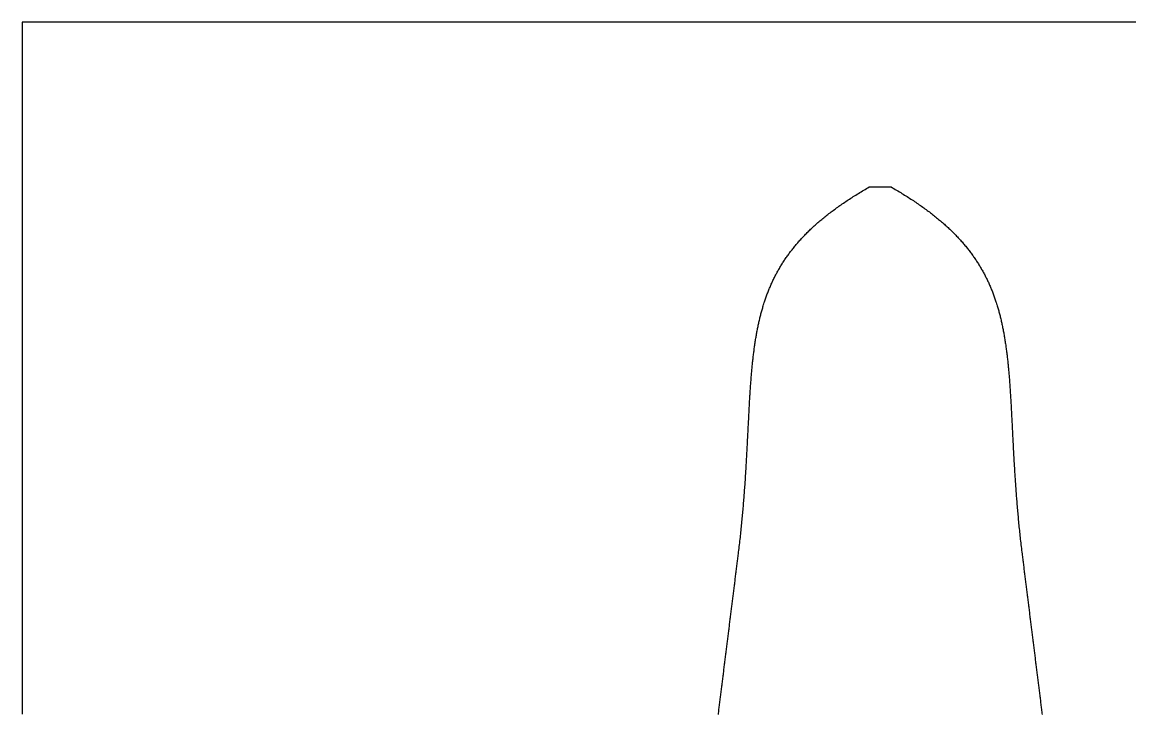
# Model space of a CAD drawing. Header units: metres. Extents: x -33 to 33, y -106 to 106.
# Drawn here: x -32.98 to 9.82, y 79.75 to 106.34 of the extents above; entities that cross this region are included whole.
import ezdxf

# ---------------------------------------------------------------- set-up
doc = ezdxf.new("R2010")
doc.units = ezdxf.units.M

msp = doc.modelspace()

# ---------------------------------------------------------------- linework, layer by layer
for points in [[(9.826, 106.339), (9.776, 106.339), (9.726, 106.339), (9.676, 106.339), (9.626, 106.339), (9.576, 106.339), (9.526, 106.339), (9.476, 106.339), (9.426, 106.339), (9.376, 106.339), (9.326, 106.339), (9.276, 106.339), (9.226, 106.339), (9.176, 106.339), (9.126, 106.339), (9.076, 106.339), (9.026, 106.339), (8.976, 106.339), (8.926, 106.339), (8.876, 106.339), (8.826, 106.339), (8.776, 106.339), (8.726, 106.339), (8.676, 106.339), (8.626, 106.339), (8.576, 106.339), (8.526, 106.339), (8.476, 106.339), (8.426, 106.339), (8.376, 106.339), (8.326, 106.339), (8.276, 106.339), (8.226, 106.339), (8.176, 106.339), (8.126, 106.339), (8.076, 106.339), (8.026, 106.339), (7.976, 106.339), (7.926, 106.339), (7.876, 106.339), (7.826, 106.339), (7.776, 106.339), (7.726, 106.339), (7.676, 106.339), (7.626, 106.339), (7.576, 106.339), (7.526, 106.339), (7.476, 106.339), (7.426, 106.339), (7.376, 106.339), (7.326, 106.339), (7.276, 106.339), (7.226, 106.339), (7.176, 106.339), (7.126, 106.339), (7.076, 106.339), (7.026, 106.339), (6.976, 106.339), (6.926, 106.339), (6.876, 106.339), (6.826, 106.339), (6.776, 106.339), (6.726, 106.339), (6.676, 106.339), (6.626, 106.339), (6.576, 106.339), (6.526, 106.339), (6.476, 106.339), (6.426, 106.339), (6.376, 106.339), (6.326, 106.339), (6.276, 106.339), (6.226, 106.339), (6.176, 106.339), (6.126, 106.339), (6.076, 106.339), (6.026, 106.339), (5.976, 106.339), (5.926, 106.339), (5.876, 106.339), (5.826, 106.339), (5.776, 106.339), (5.726, 106.339), (5.676, 106.339), (5.626, 106.339), (5.576, 106.339), (5.526, 106.339), (5.476, 106.339), (5.426, 106.339), (5.376, 106.339), (5.326, 106.339), (5.276, 106.339), (5.226, 106.339), (5.176, 106.339), (5.126, 106.339), (5.076, 106.339), (5.026, 106.339), (4.976, 106.339), (4.926, 106.339), (4.876, 106.339), (4.826, 106.339), (4.776, 106.339), (4.726, 106.339), (4.676, 106.339), (4.626, 106.339), (4.576, 106.339), (4.526, 106.339), (4.476, 106.339), (4.426, 106.339), (4.376, 106.339), (4.326, 106.339), (4.276, 106.339), (4.226, 106.339), (4.176, 106.339), (4.126, 106.339), (4.076, 106.339), (4.026, 106.339), (3.976, 106.339), (3.926, 106.339), (3.876, 106.339), (3.826, 106.339), (3.776, 106.339), (3.726, 106.339), (3.676, 106.339), (3.626, 106.339), (3.575, 106.339), (3.525, 106.339), (3.475, 106.339), (3.425, 106.339), (3.375, 106.339), (3.325, 106.339), (3.275, 106.339), (3.225, 106.339), (3.175, 106.339), (3.125, 106.339), (3.075, 106.339), (3.025, 106.339), (2.975, 106.339), (2.925, 106.339), (2.875, 106.339), (2.825, 106.339), (2.775, 106.339), (2.725, 106.339), (2.675, 106.339), (2.625, 106.339), (2.575, 106.339), (2.525, 106.339), (2.475, 106.339), (2.425, 106.339), (2.375, 106.339), (2.325, 106.339), (2.275, 106.339), (2.225, 106.339), (2.175, 106.339), (2.125, 106.339), (2.075, 106.339), (2.025, 106.339), (1.975, 106.339), (1.925, 106.339), (1.875, 106.339), (1.825, 106.339), (1.775, 106.339), (1.725, 106.339), (1.675, 106.339), (1.625, 106.339), (1.575, 106.339), (1.525, 106.339), (1.475, 106.339), (1.425, 106.339), (1.375, 106.339), (1.325, 106.339), (1.275, 106.339), (1.225, 106.339), (1.175, 106.339), (1.125, 106.339), (1.075, 106.339), (1.025, 106.339), (0.975, 106.339), (0.925, 106.339), (0.875, 106.339), (0.825, 106.339), (0.775, 106.339), (0.725, 106.339), (0.675, 106.339), (0.625, 106.339), (0.575, 106.339), (0.525, 106.339), (0.475, 106.339), (0.425, 106.339), (0.375, 106.339), (0.325, 106.339), (0.275, 106.339), (0.225, 106.339), (0.175, 106.339), (0.125, 106.339), (0.075, 106.339), (0.025, 106.339), (-0.025, 106.339), (-0.075, 106.339), (-0.125, 106.339), (-0.175, 106.339), (-0.225, 106.339), (-0.275, 106.339), (-0.325, 106.339), (-0.375, 106.339), (-0.425, 106.339), (-0.475, 106.339), (-0.525, 106.339), (-0.575, 106.339), (-0.625, 106.339), (-0.675, 106.339), (-0.725, 106.339), (-0.775, 106.339), (-0.825, 106.339), (-0.875, 106.339), (-0.925, 106.339), (-0.975, 106.339), (-1.025, 106.339), (-1.075, 106.339), (-1.125, 106.339), (-1.175, 106.339), (-1.225, 106.339), (-1.275, 106.339), (-1.325, 106.339), (-1.375, 106.339), (-1.425, 106.339), (-1.475, 106.339), (-1.525, 106.339), (-1.575, 106.339), (-1.625, 106.339), (-1.675, 106.339), (-1.725, 106.339), (-1.775, 106.339), (-1.825, 106.339), (-1.875, 106.339), (-1.925, 106.339), (-1.975, 106.339), (-2.025, 106.339), (-2.075, 106.339), (-2.125, 106.339), (-2.175, 106.339), (-2.225, 106.339), (-2.275, 106.339), (-2.325, 106.339), (-2.375, 106.339), (-2.425, 106.339), (-2.475, 106.339), (-2.525, 106.339), (-2.575, 106.339), (-2.625, 106.339), (-2.675, 106.339), (-2.725, 106.339), (-2.775, 106.339), (-2.825, 106.339), (-2.875, 106.339), (-2.925, 106.339), (-2.975, 106.339), (-3.025, 106.339), (-3.075, 106.339), (-3.125, 106.339), (-3.175, 106.339), (-3.225, 106.339), (-3.275, 106.339), (-3.325, 106.339), (-3.375, 106.339), (-3.425, 106.339), (-3.475, 106.339), (-3.525, 106.339), (-3.575, 106.339), (-3.626, 106.339), (-3.676, 106.339), (-3.726, 106.339), (-3.776, 106.339), (-3.826, 106.339), (-3.876, 106.339), (-3.926, 106.339), (-3.976, 106.339), (-4.026, 106.339), (-4.076, 106.339), (-4.126, 106.339), (-4.176, 106.339), (-4.226, 106.339), (-4.276, 106.339), (-4.326, 106.339), (-4.376, 106.339), (-4.426, 106.339), (-4.476, 106.339), (-4.526, 106.339), (-4.576, 106.339), (-4.626, 106.339), (-4.676, 106.339), (-4.726, 106.339), (-4.776, 106.339), (-4.826, 106.339), (-4.876, 106.339), (-4.926, 106.339), (-4.976, 106.339), (-5.026, 106.339), (-5.076, 106.339), (-5.126, 106.339), (-5.176, 106.339), (-5.226, 106.339), (-5.276, 106.339), (-5.326, 106.339), (-5.376, 106.339), (-5.426, 106.339), (-5.476, 106.339), (-5.526, 106.339), (-5.576, 106.339), (-5.626, 106.339), (-5.676, 106.339), (-5.726, 106.339), (-5.776, 106.339), (-5.826, 106.339), (-5.876, 106.339), (-5.926, 106.339), (-5.976, 106.339), (-6.026, 106.339), (-6.076, 106.339), (-6.126, 106.339), (-6.176, 106.339), (-6.226, 106.339), (-6.276, 106.339), (-6.326, 106.339), (-6.376, 106.339), (-6.426, 106.339), (-6.476, 106.339), (-6.526, 106.339), (-6.576, 106.339), (-6.626, 106.339), (-6.676, 106.339), (-6.726, 106.339), (-6.776, 106.339), (-6.826, 106.339), (-6.876, 106.339), (-6.926, 106.339), (-6.976, 106.339), (-7.026, 106.339), (-7.076, 106.339), (-7.126, 106.339), (-7.176, 106.339), (-7.226, 106.339), (-7.276, 106.339), (-7.326, 106.339), (-7.376, 106.339), (-7.426, 106.339), (-7.476, 106.339), (-7.526, 106.339), (-7.576, 106.339), (-7.626, 106.339), (-7.676, 106.339), (-7.726, 106.339), (-7.776, 106.339), (-7.826, 106.339), (-7.876, 106.339), (-7.926, 106.339), (-7.976, 106.339), (-8.026, 106.339), (-8.076, 106.339), (-8.126, 106.339), (-8.176, 106.339), (-8.226, 106.339), (-8.276, 106.339), (-8.326, 106.339), (-8.376, 106.339), (-8.426, 106.339), (-8.476, 106.339), (-8.526, 106.339), (-8.576, 106.339), (-8.626, 106.339), (-8.676, 106.339), (-8.726, 106.339), (-8.776, 106.339), (-8.826, 106.339), (-8.876, 106.339), (-8.926, 106.339), (-8.976, 106.339), (-9.026, 106.339), (-9.076, 106.339), (-9.126, 106.339), (-9.176, 106.339), (-9.226, 106.339), (-9.276, 106.339), (-9.326, 106.339), (-9.376, 106.339), (-9.426, 106.339), (-9.476, 106.339), (-9.526, 106.339), (-9.576, 106.339), (-9.626, 106.339), (-9.676, 106.339), (-9.726, 106.339), (-9.776, 106.339), (-9.826, 106.339), (-9.876, 106.339), (-9.926, 106.339), (-9.976, 106.339), (-10.026, 106.339), (-10.076, 106.339), (-10.126, 106.339), (-10.176, 106.339), (-10.226, 106.339), (-10.276, 106.339), (-10.326, 106.339), (-10.376, 106.339), (-10.426, 106.339), (-10.476, 106.339), (-10.526, 106.339), (-10.576, 106.339), (-10.626, 106.339), (-10.676, 106.339), (-10.726, 106.339), (-10.777, 106.339), (-10.827, 106.339), (-10.877, 106.339), (-10.927, 106.339), (-10.977, 106.339), (-11.027, 106.339), (-11.077, 106.339), (-11.127, 106.339), (-11.177, 106.339), (-11.227, 106.339), (-11.277, 106.339), (-11.327, 106.339), (-11.377, 106.339), (-11.427, 106.339), (-11.477, 106.339), (-11.527, 106.339), (-11.577, 106.339), (-11.627, 106.339), (-11.677, 106.339), (-11.727, 106.339), (-11.777, 106.339), (-11.827, 106.339), (-11.877, 106.339), (-11.927, 106.339), (-11.977, 106.339), (-12.027, 106.339), (-12.077, 106.339), (-12.127, 106.339), (-12.177, 106.339), (-12.227, 106.339), (-12.277, 106.339), (-12.327, 106.339), (-12.377, 106.339), (-12.427, 106.339), (-12.477, 106.339), (-12.527, 106.339), (-12.577, 106.339), (-12.627, 106.339), (-12.677, 106.339), (-12.727, 106.339), (-12.777, 106.339), (-12.827, 106.339), (-12.877, 106.339), (-12.927, 106.339), (-12.977, 106.339), (-13.027, 106.339), (-13.077, 106.339), (-13.127, 106.339), (-13.177, 106.339), (-13.227, 106.339), (-13.277, 106.339), (-13.327, 106.339), (-13.377, 106.339), (-13.427, 106.339), (-13.477, 106.339), (-13.527, 106.339), (-13.577, 106.339), (-13.627, 106.339), (-13.677, 106.339), (-13.727, 106.339), (-13.777, 106.339), (-13.827, 106.339), (-13.877, 106.339), (-13.927, 106.339), (-13.977, 106.339), (-14.027, 106.339), (-14.077, 106.339), (-14.127, 106.339), (-14.177, 106.339), (-14.227, 106.339), (-14.277, 106.339), (-14.327, 106.339), (-14.377, 106.339), (-14.427, 106.339), (-14.477, 106.339), (-14.527, 106.339), (-14.577, 106.339), (-14.627, 106.339), (-14.677, 106.339), (-14.727, 106.339), (-14.777, 106.339), (-14.827, 106.339), (-14.877, 106.339), (-14.927, 106.339), (-14.977, 106.339), (-15.027, 106.339), (-15.077, 106.339), (-15.127, 106.339), (-15.177, 106.339), (-15.227, 106.339), (-15.277, 106.339), (-15.327, 106.339), (-15.377, 106.339), (-15.427, 106.339), (-15.477, 106.339), (-15.527, 106.339), (-15.577, 106.339), (-15.627, 106.339), (-15.677, 106.339), (-15.727, 106.339), (-15.777, 106.339), (-15.827, 106.339), (-15.877, 106.339), (-15.927, 106.339), (-15.977, 106.339), (-16.027, 106.339), (-16.077, 106.339), (-16.127, 106.339), (-16.177, 106.339), (-16.227, 106.339), (-16.277, 106.339), (-16.327, 106.339), (-16.377, 106.339), (-16.427, 106.339), (-16.477, 106.339), (-16.527, 106.339), (-16.577, 106.339), (-16.627, 106.339), (-16.677, 106.339), (-16.727, 106.339), (-16.777, 106.339), (-16.827, 106.339), (-16.877, 106.339), (-16.927, 106.339), (-16.977, 106.339), (-17.027, 106.339), (-17.077, 106.339), (-17.127, 106.339), (-17.177, 106.339), (-17.227, 106.339), (-17.277, 106.339), (-17.327, 106.339), (-17.377, 106.339), (-17.427, 106.339), (-17.477, 106.339), (-17.527, 106.339), (-17.577, 106.339), (-17.627, 106.339), (-17.677, 106.339), (-17.727, 106.339), (-17.777, 106.339), (-17.827, 106.339), (-17.877, 106.339), (-17.927, 106.339), (-17.978, 106.339), (-18.028, 106.339), (-18.078, 106.339), (-18.128, 106.339), (-18.178, 106.339), (-18.228, 106.339), (-18.278, 106.339), (-18.328, 106.339), (-18.378, 106.339), (-18.428, 106.339), (-18.478, 106.339), (-18.528, 106.339), (-18.578, 106.339), (-18.628, 106.339), (-18.678, 106.339), (-18.728, 106.339), (-18.778, 106.339), (-18.828, 106.339), (-18.878, 106.339), (-18.928, 106.339), (-18.978, 106.339), (-19.028, 106.339), (-19.078, 106.339), (-19.128, 106.339), (-19.178, 106.339), (-19.228, 106.339), (-19.278, 106.339), (-19.328, 106.339), (-19.378, 106.339), (-19.428, 106.339), (-19.478, 106.339), (-19.528, 106.339), (-19.578, 106.339), (-19.628, 106.339), (-19.678, 106.339), (-19.728, 106.339), (-19.778, 106.339), (-19.828, 106.339), (-19.878, 106.339), (-19.928, 106.339), (-19.978, 106.339), (-20.028, 106.339), (-20.078, 106.339), (-20.128, 106.339), (-20.178, 106.339), (-20.228, 106.339), (-20.278, 106.339), (-20.328, 106.339), (-20.378, 106.339), (-20.428, 106.339), (-20.478, 106.339), (-20.528, 106.339), (-20.578, 106.339), (-20.628, 106.339), (-20.678, 106.339), (-20.728, 106.339), (-20.778, 106.339), (-20.828, 106.339), (-20.878, 106.339), (-20.928, 106.339), (-20.978, 106.339), (-21.028, 106.339), (-21.078, 106.339), (-21.128, 106.339), (-21.178, 106.339), (-21.228, 106.339), (-21.278, 106.339), (-21.328, 106.339), (-21.378, 106.339), (-21.428, 106.339), (-21.478, 106.339), (-21.528, 106.339), (-21.578, 106.339), (-21.628, 106.339), (-21.678, 106.339), (-21.728, 106.339), (-21.778, 106.339), (-21.828, 106.339), (-21.878, 106.339), (-21.928, 106.339), (-21.978, 106.339), (-22.028, 106.339), (-22.078, 106.339), (-22.128, 106.339), (-22.178, 106.339), (-22.228, 106.339), (-22.278, 106.339), (-22.328, 106.339), (-22.378, 106.339), (-22.428, 106.339), (-22.478, 106.339), (-22.528, 106.339), (-22.578, 106.339), (-22.628, 106.339), (-22.678, 106.339), (-22.728, 106.339), (-22.778, 106.339), (-22.828, 106.339), (-22.878, 106.339), (-22.928, 106.339), (-22.978, 106.339), (-23.028, 106.339), (-23.078, 106.339), (-23.128, 106.339), (-23.178, 106.339), (-23.228, 106.339), (-23.278, 106.339), (-23.328, 106.339), (-23.378, 106.339), (-23.428, 106.339), (-23.478, 106.339), (-23.528, 106.339), (-23.578, 106.339), (-23.628, 106.339), (-23.678, 106.339), (-23.728, 106.339), (-23.778, 106.339), (-23.828, 106.339), (-23.878, 106.339), (-23.928, 106.339), (-23.978, 106.339), (-24.028, 106.339), (-24.078, 106.339), (-24.128, 106.339), (-24.178, 106.339), (-24.228, 106.339), (-24.278, 106.339), (-24.328, 106.339), (-24.378, 106.339), (-24.428, 106.339), (-24.478, 106.339), (-24.528, 106.339), (-24.578, 106.339), (-24.628, 106.339), (-24.678, 106.339), (-24.728, 106.339), (-24.778, 106.339), (-24.828, 106.339), (-24.878, 106.339), (-24.928, 106.339), (-24.978, 106.339), (-25.028, 106.339), (-25.078, 106.339), (-25.129, 106.339), (-25.179, 106.339), (-25.229, 106.339), (-25.279, 106.339), (-25.329, 106.339), (-25.379, 106.339), (-25.429, 106.339), (-25.479, 106.339), (-25.529, 106.339), (-25.579, 106.339), (-25.629, 106.339), (-25.679, 106.339), (-25.729, 106.339), (-25.779, 106.339), (-25.829, 106.339), (-25.879, 106.339), (-25.929, 106.339), (-25.979, 106.339), (-26.029, 106.339), (-26.079, 106.339), (-26.129, 106.339), (-26.179, 106.339), (-26.229, 106.339), (-26.279, 106.339), (-26.329, 106.339), (-26.379, 106.339), (-26.429, 106.339), (-26.479, 106.339), (-26.529, 106.339), (-26.579, 106.339), (-26.629, 106.339), (-26.679, 106.339), (-26.729, 106.339), (-26.779, 106.339), (-26.829, 106.339), (-26.879, 106.339), (-26.929, 106.339), (-26.979, 106.339), (-27.029, 106.339), (-27.079, 106.339), (-27.129, 106.339), (-27.179, 106.339), (-27.229, 106.339), (-27.279, 106.339), (-27.329, 106.339), (-27.379, 106.339), (-27.429, 106.339), (-27.479, 106.339), (-27.529, 106.339), (-27.579, 106.339), (-27.629, 106.339), (-27.679, 106.339), (-27.729, 106.339), (-27.779, 106.339), (-27.829, 106.339), (-27.879, 106.339), (-27.929, 106.339), (-27.979, 106.339), (-28.029, 106.339), (-28.079, 106.339), (-28.129, 106.339), (-28.179, 106.339), (-28.229, 106.339), (-28.279, 106.339), (-28.329, 106.339), (-28.379, 106.339), (-28.429, 106.339), (-28.479, 106.339), (-28.529, 106.339), (-28.579, 106.339), (-28.629, 106.339), (-28.679, 106.339), (-28.729, 106.339), (-28.779, 106.339), (-28.829, 106.339), (-28.879, 106.339), (-28.929, 106.339), (-28.979, 106.339), (-29.029, 106.339), (-29.079, 106.339), (-29.129, 106.339), (-29.179, 106.339), (-29.229, 106.339), (-29.279, 106.339), (-29.329, 106.339), (-29.379, 106.339), (-29.429, 106.339), (-29.479, 106.339), (-29.529, 106.339), (-29.579, 106.339), (-29.629, 106.339), (-29.679, 106.339), (-29.729, 106.339), (-29.779, 106.339), (-29.829, 106.339), (-29.879, 106.339), (-29.929, 106.339), (-29.979, 106.339), (-30.029, 106.339), (-30.079, 106.339), (-30.129, 106.339), (-30.179, 106.339), (-30.229, 106.339), (-30.279, 106.339), (-30.329, 106.339), (-30.379, 106.339), (-30.429, 106.339), (-30.479, 106.339), (-30.529, 106.339), (-30.579, 106.339), (-30.629, 106.339), (-30.679, 106.339), (-30.729, 106.339), (-30.779, 106.339), (-30.829, 106.339), (-30.879, 106.339), (-30.929, 106.339), (-30.979, 106.339), (-31.029, 106.339), (-31.079, 106.339), (-31.129, 106.339), (-31.179, 106.339), (-31.229, 106.339), (-31.279, 106.339), (-31.329, 106.339), (-31.379, 106.339), (-31.429, 106.339), (-31.479, 106.339), (-31.529, 106.339), (-31.579, 106.339), (-31.629, 106.339), (-31.679, 106.339), (-31.729, 106.339), (-31.779, 106.339), (-31.829, 106.339), (-31.879, 106.339), (-31.929, 106.339), (-31.979, 106.339), (-32.029, 106.339), (-32.079, 106.339), (-32.129, 106.339), (-32.179, 106.339), (-32.229, 106.339), (-32.28, 106.339), (-32.33, 106.339), (-32.38, 106.339), (-32.43, 106.339), (-32.48, 106.339), (-32.53, 106.339), (-32.58, 106.339), (-32.63, 106.339), (-32.68, 106.339), (-32.73, 106.339), (-32.78, 106.339), (-32.83, 106.339), (-32.88, 106.339), (-32.93, 106.339), (-32.98, 106.339)], [(-32.98, 106.339), (-32.98, 106.289), (-32.98, 106.239), (-32.98, 106.189), (-32.98, 106.139), (-32.98, 106.089), (-32.98, 106.039), (-32.98, 105.989), (-32.98, 105.939), (-32.98, 105.889), (-32.98, 105.839), (-32.98, 105.789), (-32.98, 105.739), (-32.98, 105.689), (-32.98, 105.639), (-32.98, 105.589), (-32.98, 105.539), (-32.98, 105.489), (-32.98, 105.439), (-32.98, 105.389), (-32.98, 105.339), (-32.98, 105.289), (-32.98, 105.239), (-32.98, 105.189), (-32.98, 105.139), (-32.98, 105.089), (-32.98, 105.039), (-32.98, 104.989), (-32.98, 104.939), (-32.98, 104.889), (-32.98, 104.839), (-32.98, 104.789), (-32.98, 104.739), (-32.98, 104.689), (-32.98, 104.639), (-32.98, 104.589), (-32.98, 104.539), (-32.98, 104.489), (-32.98, 104.439), (-32.98, 104.389), (-32.98, 104.339), (-32.98, 104.289), (-32.98, 104.239), (-32.98, 104.189), (-32.98, 104.139), (-32.98, 104.089), (-32.98, 104.039), (-32.98, 103.989), (-32.98, 103.939), (-32.98, 103.889), (-32.98, 103.839), (-32.98, 103.789), (-32.98, 103.739), (-32.98, 103.689), (-32.98, 103.639), (-32.98, 103.589), (-32.98, 103.539), (-32.98, 103.489), (-32.98, 103.439), (-32.98, 103.389), (-32.98, 103.339), (-32.98, 103.289), (-32.98, 103.239), (-32.98, 103.189), (-32.98, 103.139), (-32.98, 103.089), (-32.98, 103.039), (-32.98, 102.989), (-32.98, 102.939), (-32.98, 102.889), (-32.98, 102.839), (-32.98, 102.789), (-32.98, 102.739), (-32.98, 102.689), (-32.98, 102.639), (-32.98, 102.589), (-32.98, 102.539), (-32.98, 102.489), (-32.98, 102.439), (-32.98, 102.389), (-32.98, 102.339), (-32.98, 102.289), (-32.98, 102.239), (-32.98, 102.189), (-32.98, 102.139), (-32.98, 102.089), (-32.98, 102.039), (-32.98, 101.989), (-32.98, 101.939), (-32.98, 101.889), (-32.98, 101.839), (-32.98, 101.789), (-32.98, 101.739), (-32.98, 101.689), (-32.98, 101.639), (-32.98, 101.589), (-32.98, 101.539), (-32.98, 101.489), (-32.98, 101.439), (-32.98, 101.389), (-32.98, 101.339), (-32.98, 101.289), (-32.98, 101.238), (-32.98, 101.188), (-32.98, 101.138), (-32.98, 101.088), (-32.98, 101.038), (-32.98, 100.988), (-32.98, 100.938), (-32.98, 100.888), (-32.98, 100.838), (-32.98, 100.788), (-32.98, 100.738), (-32.98, 100.688), (-32.98, 100.638), (-32.98, 100.588), (-32.98, 100.538), (-32.98, 100.488), (-32.98, 100.438), (-32.98, 100.388), (-32.98, 100.338), (-32.98, 100.288), (-32.98, 100.238), (-32.98, 100.188), (-32.98, 100.138), (-32.98, 100.088), (-32.98, 100.038), (-32.98, 99.988), (-32.98, 99.938), (-32.98, 99.888), (-32.98, 99.838), (-32.98, 99.788), (-32.98, 99.738), (-32.98, 99.688), (-32.98, 99.638), (-32.98, 99.588), (-32.98, 99.538), (-32.98, 99.488), (-32.98, 99.438), (-32.98, 99.388), (-32.98, 99.338), (-32.98, 99.288), (-32.98, 99.238), (-32.98, 99.188), (-32.98, 99.138), (-32.98, 99.088), (-32.98, 99.038), (-32.98, 98.988), (-32.98, 98.938), (-32.98, 98.888), (-32.98, 98.838), (-32.98, 98.788), (-32.98, 98.738), (-32.98, 98.688), (-32.98, 98.638), (-32.98, 98.588), (-32.98, 98.538), (-32.98, 98.488), (-32.98, 98.438), (-32.98, 98.388), (-32.98, 98.338), (-32.98, 98.288), (-32.98, 98.238), (-32.98, 98.188), (-32.98, 98.138), (-32.98, 98.088), (-32.98, 98.038), (-32.98, 97.988), (-32.98, 97.938), (-32.98, 97.888), (-32.98, 97.838), (-32.98, 97.788), (-32.98, 97.738), (-32.98, 97.688), (-32.98, 97.638), (-32.98, 97.588), (-32.98, 97.538), (-32.98, 97.488), (-32.98, 97.438), (-32.98, 97.388), (-32.98, 97.338), (-32.98, 97.288), (-32.98, 97.238), (-32.98, 97.188), (-32.98, 97.138), (-32.98, 97.088), (-32.98, 97.038), (-32.98, 96.988), (-32.98, 96.938), (-32.98, 96.888), (-32.98, 96.838), (-32.98, 96.788), (-32.98, 96.738), (-32.98, 96.688), (-32.98, 96.638), (-32.98, 96.588), (-32.98, 96.538), (-32.98, 96.488), (-32.98, 96.438), (-32.98, 96.388), (-32.98, 96.338), (-32.98, 96.288), (-32.98, 96.238), (-32.98, 96.188), (-32.98, 96.138), (-32.98, 96.088), (-32.98, 96.038), (-32.98, 95.988), (-32.98, 95.938), (-32.98, 95.888), (-32.98, 95.838), (-32.98, 95.788), (-32.98, 95.738), (-32.98, 95.688), (-32.98, 95.638), (-32.98, 95.588), (-32.98, 95.538), (-32.98, 95.488), (-32.98, 95.438), (-32.98, 95.388), (-32.98, 95.338), (-32.98, 95.288), (-32.98, 95.238), (-32.98, 95.188), (-32.98, 95.138), (-32.98, 95.088), (-32.98, 95.038), (-32.98, 94.988), (-32.98, 94.938), (-32.98, 94.888), (-32.98, 94.838), (-32.98, 94.788), (-32.98, 94.738), (-32.98, 94.688), (-32.98, 94.638), (-32.98, 94.588), (-32.98, 94.538), (-32.98, 94.488), (-32.98, 94.438), (-32.98, 94.388), (-32.98, 94.338), (-32.98, 94.288), (-32.98, 94.238), (-32.98, 94.188), (-32.98, 94.138), (-32.98, 94.088), (-32.98, 94.038), (-32.98, 93.988), (-32.98, 93.938), (-32.98, 93.888), (-32.98, 93.838), (-32.98, 93.788), (-32.98, 93.737), (-32.98, 93.687), (-32.98, 93.637), (-32.98, 93.587), (-32.98, 93.537), (-32.98, 93.487), (-32.98, 93.437), (-32.98, 93.387), (-32.98, 93.337), (-32.98, 93.287), (-32.98, 93.237), (-32.98, 93.187), (-32.98, 93.137), (-32.98, 93.087), (-32.98, 93.037), (-32.98, 92.987), (-32.98, 92.937), (-32.98, 92.887), (-32.98, 92.837), (-32.98, 92.787), (-32.98, 92.737), (-32.98, 92.687), (-32.98, 92.637), (-32.98, 92.587), (-32.98, 92.537), (-32.98, 92.487), (-32.98, 92.437), (-32.98, 92.387), (-32.98, 92.337), (-32.98, 92.287), (-32.98, 92.237), (-32.98, 92.187), (-32.98, 92.137), (-32.98, 92.087), (-32.98, 92.037), (-32.98, 91.987), (-32.98, 91.937), (-32.98, 91.887), (-32.98, 91.837), (-32.98, 91.787), (-32.98, 91.737), (-32.98, 91.687), (-32.98, 91.637), (-32.98, 91.587), (-32.98, 91.537), (-32.98, 91.487), (-32.98, 91.437), (-32.98, 91.387), (-32.98, 91.337), (-32.98, 91.287), (-32.98, 91.237), (-32.98, 91.187), (-32.98, 91.137), (-32.98, 91.087), (-32.98, 91.037), (-32.98, 90.987), (-32.98, 90.937), (-32.98, 90.887), (-32.98, 90.837), (-32.98, 90.787), (-32.98, 90.737), (-32.98, 90.687), (-32.98, 90.637), (-32.98, 90.587), (-32.98, 90.537), (-32.98, 90.487), (-32.98, 90.437), (-32.98, 90.387), (-32.98, 90.337), (-32.98, 90.287), (-32.98, 90.237), (-32.98, 90.187), (-32.98, 90.137), (-32.98, 90.087), (-32.98, 90.037), (-32.98, 89.987), (-32.98, 89.937), (-32.98, 89.887), (-32.98, 89.837), (-32.98, 89.787), (-32.98, 89.737), (-32.98, 89.687), (-32.98, 89.637), (-32.98, 89.587), (-32.98, 89.537), (-32.98, 89.487), (-32.98, 89.437), (-32.98, 89.387), (-32.98, 89.337), (-32.98, 89.287), (-32.98, 89.237), (-32.98, 89.187), (-32.98, 89.137), (-32.98, 89.087), (-32.98, 89.037), (-32.98, 88.987), (-32.98, 88.937), (-32.98, 88.887), (-32.98, 88.837), (-32.98, 88.787), (-32.98, 88.737), (-32.98, 88.687), (-32.98, 88.637), (-32.98, 88.587), (-32.98, 88.537), (-32.98, 88.487), (-32.98, 88.437), (-32.98, 88.387), (-32.98, 88.337), (-32.98, 88.287), (-32.98, 88.237), (-32.98, 88.187), (-32.98, 88.137), (-32.98, 88.087), (-32.98, 88.037), (-32.98, 87.987), (-32.98, 87.937), (-32.98, 87.887), (-32.98, 87.837), (-32.98, 87.787), (-32.98, 87.737), (-32.98, 87.687), (-32.98, 87.637), (-32.98, 87.587), (-32.98, 87.537), (-32.98, 87.487), (-32.98, 87.437), (-32.98, 87.387), (-32.98, 87.337), (-32.98, 87.287), (-32.98, 87.237), (-32.98, 87.187), (-32.98, 87.137), (-32.98, 87.087), (-32.98, 87.037), (-32.98, 86.987), (-32.98, 86.937), (-32.98, 86.887), (-32.98, 86.837), (-32.98, 86.787), (-32.98, 86.737), (-32.98, 86.687), (-32.98, 86.637), (-32.98, 86.587), (-32.98, 86.537), (-32.98, 86.487), (-32.98, 86.437), (-32.98, 86.387), (-32.98, 86.337), (-32.98, 86.287), (-32.98, 86.236), (-32.98, 86.186), (-32.98, 86.136), (-32.98, 86.086), (-32.98, 86.036), (-32.98, 85.986), (-32.98, 85.936), (-32.98, 85.886), (-32.98, 85.836), (-32.98, 85.786), (-32.98, 85.736), (-32.98, 85.686), (-32.98, 85.636), (-32.98, 85.586), (-32.98, 85.536), (-32.98, 85.486), (-32.98, 85.436), (-32.98, 85.386), (-32.98, 85.336), (-32.98, 85.286), (-32.98, 85.236), (-32.98, 85.186), (-32.98, 85.136), (-32.98, 85.086), (-32.98, 85.036), (-32.98, 84.986), (-32.98, 84.936), (-32.98, 84.886), (-32.98, 84.836), (-32.98, 84.786), (-32.98, 84.736), (-32.98, 84.686), (-32.98, 84.636), (-32.98, 84.586), (-32.98, 84.536), (-32.98, 84.486), (-32.98, 84.436), (-32.98, 84.386), (-32.98, 84.336), (-32.98, 84.286), (-32.98, 84.236), (-32.98, 84.186), (-32.98, 84.136), (-32.98, 84.086), (-32.98, 84.036), (-32.98, 83.986), (-32.98, 83.936), (-32.98, 83.886), (-32.98, 83.836), (-32.98, 83.786), (-32.98, 83.736), (-32.98, 83.686), (-32.98, 83.636), (-32.98, 83.586), (-32.98, 83.536), (-32.98, 83.486), (-32.98, 83.436), (-32.98, 83.386), (-32.98, 83.336), (-32.98, 83.286), (-32.98, 83.236), (-32.98, 83.186), (-32.98, 83.136), (-32.98, 83.086), (-32.98, 83.036), (-32.98, 82.986), (-32.98, 82.936), (-32.98, 82.886), (-32.98, 82.836), (-32.98, 82.786), (-32.98, 82.736), (-32.98, 82.686), (-32.98, 82.636), (-32.98, 82.586), (-32.98, 82.536), (-32.98, 82.486), (-32.98, 82.436), (-32.98, 82.386), (-32.98, 82.336), (-32.98, 82.286), (-32.98, 82.236), (-32.98, 82.186), (-32.98, 82.136), (-32.98, 82.086), (-32.98, 82.036), (-32.98, 81.986), (-32.98, 81.936), (-32.98, 81.886), (-32.98, 81.836), (-32.98, 81.786), (-32.98, 81.736), (-32.98, 81.686), (-32.98, 81.636), (-32.98, 81.586), (-32.98, 81.536), (-32.98, 81.486), (-32.98, 81.436), (-32.98, 81.386), (-32.98, 81.336), (-32.98, 81.286), (-32.98, 81.236), (-32.98, 81.186), (-32.98, 81.136), (-32.98, 81.086), (-32.98, 81.036), (-32.98, 80.986), (-32.98, 80.936), (-32.98, 80.886), (-32.98, 80.836), (-32.98, 80.786), (-32.98, 80.736), (-32.98, 80.686), (-32.98, 80.636), (-32.98, 80.586), (-32.98, 80.536), (-32.98, 80.486), (-32.98, 80.436), (-32.98, 80.386), (-32.98, 80.336), (-32.98, 80.286), (-32.98, 80.236), (-32.98, 80.186), (-32.98, 80.136), (-32.98, 80.086), (-32.98, 80.036), (-32.98, 79.986), (-32.98, 79.936), (-32.98, 79.886), (-32.98, 79.836), (-32.98, 79.786), (-32.98, 79.736)], [(-5.451, 85.902), (-5.442, 85.972), (-5.434, 86.043), (-5.425, 86.113), (-5.417, 86.183), (-5.409, 86.253), (-5.401, 86.323), (-5.393, 86.392), (-5.385, 86.461), (-5.377, 86.53), (-5.37, 86.598), (-5.362, 86.667), (-5.355, 86.735), (-5.348, 86.803), (-5.341, 86.87), (-5.334, 86.938), (-5.327, 87.005), (-5.321, 87.072), (-5.314, 87.139), (-5.308, 87.205), (-5.302, 87.271), (-5.296, 87.337), (-5.29, 87.403), (-5.284, 87.469), (-5.278, 87.534), (-5.272, 87.599), (-5.266, 87.664), (-5.261, 87.729), (-5.256, 87.793), (-5.25, 87.857), (-5.245, 87.921), (-5.24, 87.985), (-5.235, 88.049), (-5.23, 88.112), (-5.225, 88.175), (-5.22, 88.238), (-5.216, 88.3), (-5.211, 88.363), (-5.207, 88.425), (-5.202, 88.487), (-5.198, 88.549), (-5.194, 88.61), (-5.189, 88.672), (-5.185, 88.733), (-5.181, 88.794), (-5.177, 88.854), (-5.173, 88.915), (-5.17, 88.975), (-5.166, 89.035), (-5.162, 89.095), (-5.159, 89.154), (-5.155, 89.214), (-5.151, 89.273), (-5.148, 89.332), (-5.145, 89.391), (-5.141, 89.449), (-5.138, 89.508), (-5.135, 89.566), (-5.131, 89.624), (-5.128, 89.682), (-5.125, 89.739), (-5.122, 89.797), (-5.119, 89.854), (-5.116, 89.911), (-5.113, 89.968), (-5.11, 90.024), (-5.107, 90.081), (-5.104, 90.137), (-5.101, 90.193), (-5.098, 90.248), (-5.096, 90.304), (-5.093, 90.359), (-5.09, 90.415), (-5.087, 90.47), (-5.084, 90.525), (-5.082, 90.579), (-5.079, 90.634), (-5.076, 90.688), (-5.074, 90.742), (-5.071, 90.796), (-5.068, 90.849), (-5.066, 90.903), (-5.063, 90.956), (-5.06, 91.009), (-5.057, 91.062), (-5.055, 91.115), (-5.052, 91.168), (-5.049, 91.22), (-5.047, 91.272), (-5.044, 91.324), (-5.041, 91.376), (-5.038, 91.428), (-5.036, 91.479), (-5.033, 91.531), (-5.03, 91.582), (-5.027, 91.633), (-5.024, 91.684), (-5.022, 91.734), (-5.019, 91.785), (-5.016, 91.835), (-5.013, 91.885), (-5.01, 91.935), (-5.007, 91.985), (-5.004, 92.034), (-5, 92.084), (-4.997, 92.133), (-4.994, 92.182), (-4.991, 92.231), (-4.988, 92.28), (-4.984, 92.328), (-4.981, 92.377), (-4.977, 92.425), (-4.974, 92.473), (-4.97, 92.521), (-4.967, 92.569), (-4.963, 92.617), (-4.959, 92.664), (-4.955, 92.711), (-4.952, 92.758), (-4.948, 92.805), (-4.944, 92.852), (-4.94, 92.899), (-4.935, 92.946), (-4.931, 92.992), (-4.927, 93.038), (-4.923, 93.084), (-4.918, 93.13), (-4.914, 93.176), (-4.909, 93.221), (-4.904, 93.267), (-4.899, 93.312), (-4.895, 93.357), (-4.89, 93.402), (-4.885, 93.447), (-4.879, 93.492), (-4.874, 93.537), (-4.869, 93.581), (-4.863, 93.625), (-4.858, 93.669), (-4.852, 93.713), (-4.846, 93.757), (-4.84, 93.801), (-4.834, 93.845), (-4.828, 93.888), (-4.822, 93.931), (-4.816, 93.974), (-4.809, 94.017), (-4.803, 94.06), (-4.796, 94.103), (-4.789, 94.146), (-4.782, 94.188), (-4.775, 94.231), (-4.768, 94.273), (-4.761, 94.315), (-4.753, 94.357), (-4.746, 94.399), (-4.738, 94.44), (-4.73, 94.482), (-4.722, 94.523), (-4.714, 94.565), (-4.706, 94.606), (-4.698, 94.647), (-4.689, 94.688), (-4.68, 94.729), (-4.671, 94.769), (-4.662, 94.81), (-4.653, 94.85), (-4.644, 94.891), (-4.634, 94.931), (-4.625, 94.971), (-4.615, 95.011), (-4.605, 95.051), (-4.595, 95.091), (-4.585, 95.13), (-4.574, 95.17), (-4.563, 95.209), (-4.553, 95.248), (-4.542, 95.288), (-4.531, 95.327), (-4.519, 95.366), (-4.508, 95.404), (-4.496, 95.443), (-4.484, 95.482), (-4.472, 95.52), (-4.46, 95.559), (-4.447, 95.597), (-4.435, 95.635), (-4.422, 95.673), (-4.409, 95.711), (-4.396, 95.749), (-4.382, 95.787), (-4.369, 95.824), (-4.355, 95.862), (-4.341, 95.899), (-4.326, 95.937), (-4.312, 95.974), (-4.297, 96.011), (-4.283, 96.048), (-4.267, 96.085), (-4.252, 96.122), (-4.237, 96.159), (-4.221, 96.195), (-4.205, 96.232), (-4.189, 96.269), (-4.172, 96.305), (-4.156, 96.341), (-4.139, 96.377), (-4.122, 96.414), (-4.105, 96.45), (-4.087, 96.485), (-4.069, 96.521), (-4.051, 96.557), (-4.033, 96.593), (-4.015, 96.628), (-3.996, 96.664), (-3.977, 96.699), (-3.958, 96.735), (-3.938, 96.77), (-3.918, 96.805), (-3.898, 96.84), (-3.878, 96.875), (-3.858, 96.91), (-3.837, 96.945), (-3.816, 96.98), (-3.795, 97.014), (-3.773, 97.049), (-3.751, 97.084), (-3.729, 97.118), (-3.707, 97.152), (-3.684, 97.187), (-3.662, 97.221), (-3.638, 97.255), (-3.615, 97.289), (-3.591, 97.323), (-3.567, 97.357), (-3.543, 97.391), (-3.518, 97.425), (-3.494, 97.459), (-3.469, 97.492), (-3.443, 97.526), (-3.417, 97.56), (-3.391, 97.593), (-3.365, 97.626), (-3.339, 97.66), (-3.312, 97.693), (-3.285, 97.726), (-3.257, 97.759), (-3.229, 97.793), (-3.201, 97.826), (-3.173, 97.859), (-3.144, 97.892), (-3.115, 97.924), (-3.086, 97.957), (-3.056, 97.99), (-3.026, 98.023), (-2.996, 98.055), (-2.965, 98.088), (-2.934, 98.121), (-2.903, 98.153), (-2.872, 98.186), (-2.84, 98.218), (-2.807, 98.25), (-2.775, 98.283), (-2.742, 98.315), (-2.709, 98.347), (-2.675, 98.379), (-2.641, 98.411), (-2.607, 98.443), (-2.572, 98.476), (-2.537, 98.507), (-2.502, 98.539), (-2.467, 98.571), (-2.431, 98.603), (-2.394, 98.635), (-2.358, 98.667), (-2.32, 98.699), (-2.283, 98.73), (-2.245, 98.762), (-2.207, 98.794), (-2.169, 98.825), (-2.13, 98.857), (-2.091, 98.888), (-2.051, 98.92), (-2.011, 98.951), (-1.971, 98.983), (-1.93, 99.014), (-1.889, 99.045), (-1.848, 99.077), (-1.806, 99.108), (-1.764, 99.139), (-1.721, 99.17), (-1.678, 99.202), (-1.635, 99.233), (-1.591, 99.264), (-1.547, 99.295), (-1.502, 99.326), (-1.457, 99.357), (-1.412, 99.388), (-1.366, 99.42), (-1.32, 99.451), (-1.274, 99.482), (-1.227, 99.513), (-1.179, 99.544), (-1.131, 99.575), (-1.083, 99.605), (-1.035, 99.636), (-0.986, 99.667), (-0.936, 99.698), (-0.887, 99.729), (-0.836, 99.76), (-0.786, 99.791), (-0.735, 99.822), (-0.683, 99.852), (-0.631, 99.883), (-0.579, 99.914), (-0.526, 99.945), (-0.473, 99.976), (-0.419, 100.007)], [(-0.419, 100.007), (-0.367, 100.007), (-0.314, 100.007), (-0.262, 100.007), (-0.21, 100.007), (-0.157, 100.007), (-0.105, 100.007), (-0.052, 100.007), (0, 100.007), (0.052, 100.007), (0.105, 100.007), (0.157, 100.007), (0.21, 100.007), (0.262, 100.007), (0.314, 100.007), (0.367, 100.007), (0.419, 100.007)], [(0.419, 100.007), (0.473, 99.976), (0.526, 99.945), (0.579, 99.914), (0.631, 99.883), (0.683, 99.852), (0.735, 99.822), (0.786, 99.791), (0.836, 99.76), (0.887, 99.729), (0.936, 99.698), (0.986, 99.667), (1.035, 99.636), (1.083, 99.605), (1.131, 99.575), (1.179, 99.544), (1.227, 99.513), (1.274, 99.482), (1.32, 99.451), (1.366, 99.42), (1.412, 99.388), (1.457, 99.357), (1.502, 99.326), (1.547, 99.295), (1.591, 99.264), (1.635, 99.233), (1.678, 99.202), (1.721, 99.17), (1.764, 99.139), (1.806, 99.108), (1.848, 99.077), (1.889, 99.045), (1.93, 99.014), (1.971, 98.983), (2.011, 98.951), (2.051, 98.92), (2.091, 98.888), (2.13, 98.857), (2.169, 98.825), (2.207, 98.794), (2.245, 98.762), (2.283, 98.73), (2.32, 98.699), (2.358, 98.667), (2.394, 98.635), (2.431, 98.603), (2.467, 98.571), (2.502, 98.539), (2.537, 98.507), (2.572, 98.476), (2.607, 98.443), (2.641, 98.411), (2.675, 98.379), (2.709, 98.347), (2.742, 98.315), (2.775, 98.283), (2.807, 98.25), (2.84, 98.218), (2.872, 98.186), (2.903, 98.153), (2.934, 98.121), (2.965, 98.088), (2.996, 98.055), (3.026, 98.023), (3.056, 97.99), (3.086, 97.957), (3.115, 97.924), (3.144, 97.892), (3.173, 97.859), (3.201, 97.826), (3.229, 97.793), (3.257, 97.759), (3.285, 97.726), (3.312, 97.693), (3.339, 97.66), (3.365, 97.626), (3.391, 97.593), (3.417, 97.56), (3.443, 97.526), (3.469, 97.492), (3.494, 97.459), (3.518, 97.425), (3.543, 97.391), (3.567, 97.357), (3.591, 97.323), (3.615, 97.289), (3.638, 97.255), (3.662, 97.221), (3.684, 97.187), (3.707, 97.152), (3.729, 97.118), (3.751, 97.084), (3.773, 97.049), (3.795, 97.014), (3.816, 96.98), (3.837, 96.945), (3.858, 96.91), (3.878, 96.875), (3.898, 96.84), (3.918, 96.805), (3.938, 96.77), (3.958, 96.735), (3.977, 96.699), (3.996, 96.664), (4.015, 96.628), (4.033, 96.593), (4.051, 96.557), (4.069, 96.521), (4.087, 96.485), (4.105, 96.45), (4.122, 96.414), (4.139, 96.377), (4.156, 96.341), (4.172, 96.305), (4.189, 96.269), (4.205, 96.232), (4.221, 96.195), (4.237, 96.159), (4.252, 96.122), (4.267, 96.085), (4.283, 96.048), (4.297, 96.011), (4.312, 95.974), (4.326, 95.937), (4.341, 95.899), (4.355, 95.862), (4.369, 95.824), (4.382, 95.787), (4.396, 95.749), (4.409, 95.711), (4.422, 95.673), (4.435, 95.635), (4.447, 95.597), (4.46, 95.559), (4.472, 95.52), (4.484, 95.482), (4.496, 95.443), (4.508, 95.404), (4.519, 95.366), (4.531, 95.327), (4.542, 95.288), (4.553, 95.248), (4.563, 95.209), (4.574, 95.17), (4.585, 95.13), (4.595, 95.091), (4.605, 95.051), (4.615, 95.011), (4.625, 94.971), (4.634, 94.931), (4.644, 94.891), (4.653, 94.85), (4.662, 94.81), (4.671, 94.769), (4.68, 94.729), (4.689, 94.688), (4.698, 94.647), (4.706, 94.606), (4.714, 94.565), (4.722, 94.523), (4.73, 94.482), (4.738, 94.44), (4.746, 94.399), (4.753, 94.357), (4.761, 94.315), (4.768, 94.273), (4.775, 94.231), (4.782, 94.188), (4.789, 94.146), (4.796, 94.103), (4.803, 94.06), (4.809, 94.017), (4.816, 93.974), (4.822, 93.931), (4.828, 93.888), (4.834, 93.845), (4.84, 93.801), (4.846, 93.757), (4.852, 93.713), (4.858, 93.669), (4.863, 93.625), (4.869, 93.581), (4.874, 93.537), (4.879, 93.492), (4.885, 93.447), (4.89, 93.402), (4.895, 93.357), (4.899, 93.312), (4.904, 93.267), (4.909, 93.221), (4.914, 93.176), (4.918, 93.13), (4.923, 93.084), (4.927, 93.038), (4.931, 92.992), (4.935, 92.946), (4.94, 92.899), (4.944, 92.852), (4.948, 92.805), (4.952, 92.758), (4.955, 92.711), (4.959, 92.664), (4.963, 92.617), (4.967, 92.569), (4.97, 92.521), (4.974, 92.473), (4.977, 92.425), (4.981, 92.377), (4.984, 92.328), (4.988, 92.28), (4.991, 92.231), (4.994, 92.182), (4.997, 92.133), (5, 92.084), (5.004, 92.034), (5.007, 91.985), (5.01, 91.935), (5.013, 91.885), (5.016, 91.835), (5.019, 91.785), (5.022, 91.734), (5.024, 91.684), (5.027, 91.633), (5.03, 91.582), (5.033, 91.531), (5.036, 91.479), (5.038, 91.428), (5.041, 91.376), (5.044, 91.324), (5.047, 91.272), (5.049, 91.22), (5.052, 91.168), (5.055, 91.115), (5.057, 91.062), (5.06, 91.009), (5.063, 90.956), (5.066, 90.903), (5.068, 90.849), (5.071, 90.796), (5.074, 90.742), (5.076, 90.688), (5.079, 90.634), (5.082, 90.579), (5.084, 90.525), (5.087, 90.47), (5.09, 90.415), (5.093, 90.359), (5.096, 90.304), (5.098, 90.248), (5.101, 90.193), (5.104, 90.137), (5.107, 90.081), (5.11, 90.024), (5.113, 89.968), (5.116, 89.911), (5.119, 89.854), (5.122, 89.797), (5.125, 89.739), (5.128, 89.682), (5.131, 89.624), (5.135, 89.566), (5.138, 89.508), (5.141, 89.449), (5.145, 89.391), (5.148, 89.332), (5.151, 89.273), (5.155, 89.214), (5.159, 89.154), (5.162, 89.095), (5.166, 89.035), (5.17, 88.975), (5.173, 88.915), (5.177, 88.854), (5.181, 88.794), (5.185, 88.733), (5.189, 88.672), (5.194, 88.61), (5.198, 88.549), (5.202, 88.487), (5.207, 88.425), (5.211, 88.363), (5.216, 88.3), (5.22, 88.238), (5.225, 88.175), (5.23, 88.112), (5.235, 88.049), (5.24, 87.985), (5.245, 87.921), (5.25, 87.857), (5.256, 87.793), (5.261, 87.729), (5.266, 87.664), (5.272, 87.599), (5.278, 87.534), (5.284, 87.469), (5.29, 87.403), (5.296, 87.337), (5.302, 87.271), (5.308, 87.205), (5.314, 87.139), (5.321, 87.072), (5.327, 87.005), (5.334, 86.938), (5.341, 86.87), (5.348, 86.803), (5.355, 86.735), (5.362, 86.667), (5.37, 86.598), (5.377, 86.53), (5.385, 86.461), (5.393, 86.392), (5.401, 86.323), (5.409, 86.253), (5.417, 86.183), (5.425, 86.113), (5.434, 86.043), (5.442, 85.972), (5.451, 85.902)], [(-6.223, 79.727), (-6.216, 79.777), (-6.21, 79.826), (-6.204, 79.876), (-6.198, 79.926), (-6.192, 79.976), (-6.185, 80.025), (-6.179, 80.075), (-6.173, 80.125), (-6.167, 80.175), (-6.161, 80.224), (-6.155, 80.274), (-6.148, 80.324), (-6.142, 80.374), (-6.136, 80.423), (-6.13, 80.473), (-6.124, 80.523), (-6.117, 80.572), (-6.111, 80.622), (-6.105, 80.672), (-6.099, 80.722), (-6.093, 80.771), (-6.086, 80.821), (-6.08, 80.871), (-6.074, 80.921), (-6.068, 80.97), (-6.061, 81.02), (-6.055, 81.07), (-6.049, 81.12), (-6.043, 81.169), (-6.037, 81.219), (-6.03, 81.269), (-6.024, 81.319), (-6.018, 81.369), (-6.012, 81.418), (-6.006, 81.468), (-5.999, 81.518), (-5.993, 81.568), (-5.987, 81.617), (-5.981, 81.667), (-5.975, 81.717), (-5.968, 81.767), (-5.962, 81.816), (-5.956, 81.866), (-5.95, 81.916), (-5.943, 81.966), (-5.937, 82.016), (-5.931, 82.065), (-5.925, 82.115), (-5.919, 82.165), (-5.912, 82.215), (-5.906, 82.264), (-5.9, 82.314), (-5.894, 82.364), (-5.887, 82.414), (-5.881, 82.464), (-5.875, 82.513), (-5.869, 82.563), (-5.863, 82.613), (-5.856, 82.663), (-5.85, 82.712), (-5.844, 82.762), (-5.838, 82.812), (-5.831, 82.862), (-5.825, 82.912), (-5.819, 82.961), (-5.813, 83.011), (-5.807, 83.061), (-5.8, 83.111), (-5.794, 83.161), (-5.788, 83.21), (-5.782, 83.26), (-5.775, 83.31), (-5.769, 83.36), (-5.763, 83.41), (-5.757, 83.459), (-5.75, 83.509), (-5.744, 83.559), (-5.738, 83.609), (-5.732, 83.659), (-5.726, 83.708), (-5.719, 83.758), (-5.713, 83.808), (-5.707, 83.858), (-5.701, 83.908), (-5.694, 83.958), (-5.688, 84.007), (-5.682, 84.057), (-5.676, 84.107), (-5.669, 84.157), (-5.663, 84.207), (-5.657, 84.257), (-5.651, 84.306), (-5.644, 84.356), (-5.638, 84.406), (-5.632, 84.456), (-5.626, 84.506), (-5.62, 84.556), (-5.613, 84.605), (-5.607, 84.655), (-5.601, 84.705), (-5.595, 84.755), (-5.588, 84.805), (-5.582, 84.855), (-5.576, 84.904), (-5.57, 84.954), (-5.563, 85.004), (-5.557, 85.054), (-5.551, 85.104), (-5.545, 85.154), (-5.538, 85.203), (-5.532, 85.253), (-5.526, 85.303), (-5.52, 85.353), (-5.514, 85.403), (-5.507, 85.453), (-5.501, 85.503), (-5.495, 85.552), (-5.489, 85.602), (-5.482, 85.652), (-5.476, 85.702), (-5.47, 85.752), (-5.464, 85.802), (-5.457, 85.852), (-5.451, 85.902)], [(5.451, 85.902), (5.457, 85.852), (5.464, 85.802), (5.47, 85.752), (5.476, 85.702), (5.482, 85.652), (5.489, 85.602), (5.495, 85.552), (5.501, 85.503), (5.507, 85.453), (5.514, 85.403), (5.52, 85.353), (5.526, 85.303), (5.532, 85.253), (5.538, 85.203), (5.545, 85.154), (5.551, 85.104), (5.557, 85.054), (5.563, 85.004), (5.57, 84.954), (5.576, 84.904), (5.582, 84.855), (5.588, 84.805), (5.595, 84.755), (5.601, 84.705), (5.607, 84.655), (5.613, 84.605), (5.62, 84.556), (5.626, 84.506), (5.632, 84.456), (5.638, 84.406), (5.644, 84.356), (5.651, 84.306), (5.657, 84.257), (5.663, 84.207), (5.669, 84.157), (5.676, 84.107), (5.682, 84.057), (5.688, 84.007), (5.694, 83.958), (5.701, 83.908), (5.707, 83.858), (5.713, 83.808), (5.719, 83.758), (5.726, 83.708), (5.732, 83.659), (5.738, 83.609), (5.744, 83.559), (5.75, 83.509), (5.757, 83.459), (5.763, 83.41), (5.769, 83.36), (5.775, 83.31), (5.782, 83.26), (5.788, 83.21), (5.794, 83.161), (5.8, 83.111), (5.807, 83.061), (5.813, 83.011), (5.819, 82.961), (5.825, 82.912), (5.831, 82.862), (5.838, 82.812), (5.844, 82.762), (5.85, 82.712), (5.856, 82.663), (5.863, 82.613), (5.869, 82.563), (5.875, 82.513), (5.881, 82.464), (5.887, 82.414), (5.894, 82.364), (5.9, 82.314), (5.906, 82.264), (5.912, 82.215), (5.919, 82.165), (5.925, 82.115), (5.931, 82.065), (5.937, 82.016), (5.943, 81.966), (5.95, 81.916), (5.956, 81.866), (5.962, 81.816), (5.968, 81.767), (5.975, 81.717), (5.981, 81.667), (5.987, 81.617), (5.993, 81.568), (5.999, 81.518), (6.006, 81.468), (6.012, 81.418), (6.018, 81.369), (6.024, 81.319), (6.03, 81.269), (6.037, 81.219), (6.043, 81.169), (6.049, 81.12), (6.055, 81.07), (6.061, 81.02), (6.068, 80.97), (6.074, 80.921), (6.08, 80.871), (6.086, 80.821), (6.093, 80.771), (6.099, 80.722), (6.105, 80.672), (6.111, 80.622), (6.117, 80.572), (6.124, 80.523), (6.13, 80.473), (6.136, 80.423), (6.142, 80.374), (6.148, 80.324), (6.155, 80.274), (6.161, 80.224), (6.167, 80.175), (6.173, 80.125), (6.179, 80.075), (6.185, 80.025), (6.192, 79.976), (6.198, 79.926), (6.204, 79.876), (6.21, 79.826), (6.216, 79.777), (6.223, 79.727)]]:
    msp.add_lwpolyline(points)

doc.saveas('drawing.dxf')
